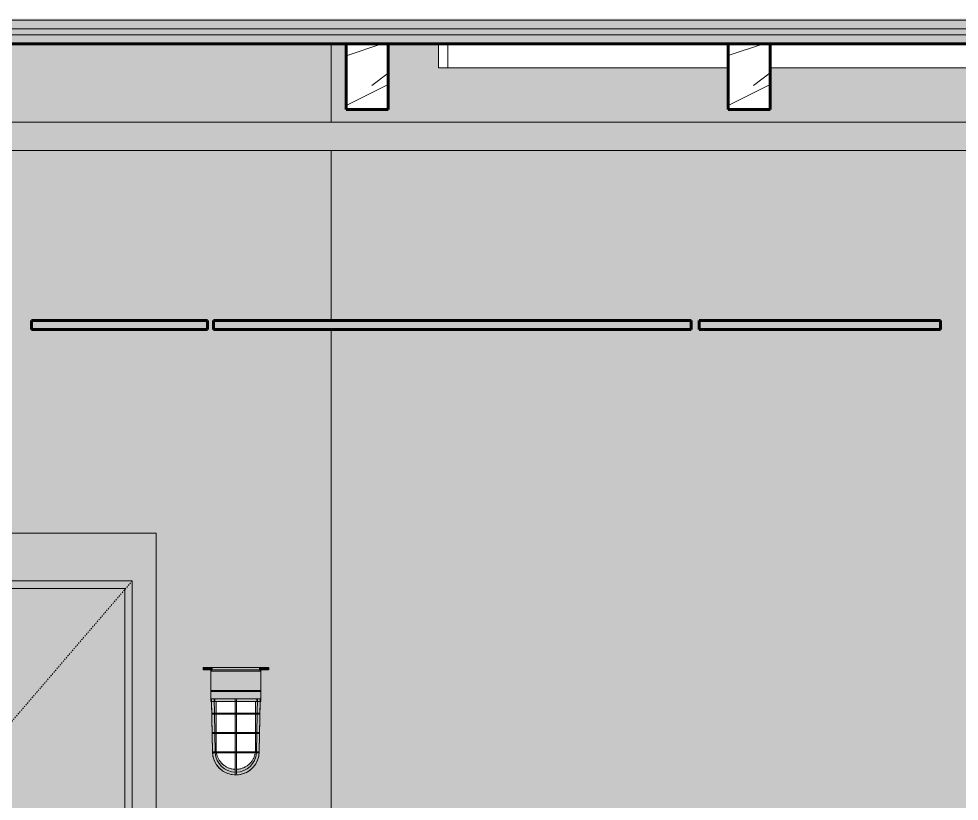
# Model space of a CAD drawing. Header units: inches. Extents: x 2872 to 9394, y -6 to 375.
# Drawn here: x 5597.9 to 5676.7, y 201.6 to 267.1 of the extents above; entities that cross this region are included whole.
import ezdxf

# ---------------------------------------------------------------- set-up
doc = ezdxf.new("R2010")
doc.units = ezdxf.units.IN
doc.header["$MEASUREMENT"] = 0
doc.linetypes.add('Dash 1_16_', pattern=[0.125, 0.0625, -0.0625])
for name, color, linetype, lineweight in [('0-3', 10, 'Continuous', 9), ('0-4', 90, 'Continuous', 5), ('A-CLNG', 13, 'Continuous', 18), ('A-CLNG-4', 13, 'Continuous', 60), ('A-DOOR', 31, 'Continuous', 18), ('A-DOOR-10', 31, 'Dash 1_16_', 9), ('A-DOOR-FRAM', 31, 'Continuous', 9), ('A-DOOR-FRAM-3', 31, 'Continuous', 18), ('A-FLOR-1', 8, 'Continuous', 5), ('A-FLOR-2', 7, 'Continuous', 60), ('A-FLOR-4', 250, 'Continuous', 18), ('A-FLOR-MCUT-1', 250, 'Continuous', 18), ('A-FLOR-PATT-2', 253, 'Continuous', 9), ('A-FLOR-PATT-3', 10, 'Continuous', 9), ('E-LITE-EQPM', 33, 'Continuous', 9), ('I-WALL', 2, 'Continuous', 18), ('I-WALL-1', 2, 'Continuous', 5), ('P-PIPE', 3, 'Continuous', 9), ('P-PIPE-1', 3, 'Continuous', 5), ('S-BEAM', 12, 'Continuous', 9), ('S-BEAM-3', 7, 'Continuous', 60)]:
    doc.layers.add(name, color=color, linetype=linetype, lineweight=lineweight)
pattern_1 = [(0, (-2727.378, 0), (0, 2.399), []), (315, (-2727.378, 0), (2.3985062, 0), [3.393, -3.393]), (45, (-2727.378, 0), (2.3985062, 0), [3.393, -3.393])]
pattern_2 = [(216.87, (-2724.18, 7.997), (23.9897714, 15.993643), [3.998, -35.986]), (206.565, (-2719.382, 5.598), (-7.99708, -7.99662), [8.941, -8.941]), (198.435, (-2719.382, 1.599), (-15.993845, -7.997098), [5.058, -20.23])]

# ---------------------------------------------------------------- blocks, each defined once
blk = doc.blocks.new('CTR - 1st Phase - Shell_rvt-5-INTERIOR ELEVATION - CORRIDOR EAST _202_E_ - 2ND FLOOR - EAST WALL')
at = {"layer": 'A-FLOR-1'}
blk.add_hatch(color=256, dxfattribs=at).paths.add_polyline_path([(-2454.539, 265.75), (-2447.196, 265.75), (-2447.196, 266.25), (-3481.174, 266.25), (-3481.174, 266), (-3479.224, 266), (-3479.224, 265.75), (-2462.762, 265.75)], flags=0)
at = {"layer": 'A-FLOR-PATT-2'}
h = blk.add_hatch(dxfattribs=at)
h.set_pattern_fill('FP_30', color=256, style=0, pattern_type=2)
h.set_pattern_definition([(0, (-2727.378, 0), (7.68, 1.92), [0.634, -5.126, 0.634, -5.126, -30.72]), (0, (-2727.378, 0), (7.68, 1.92), [-11.52, 0.634, -10.886, 0.634, -5.126, -13.44]), (0, (-2727.378, 0), (7.68, 1.92), [-28.8, 0.634, -3.206, 0.634, -8.966]), (120, (-2724.498, 0.96), (-5.502769, 5.691075), [0.634, -5.126, 0.634, -5.126, -30.72]), (120, (-2724.498, 0.96), (-5.502769, 5.691075), [-11.52, 0.634, -10.886, 0.634, -5.126, -13.44]), (120, (-2724.498, 0.96), (-5.502769, 5.691075), [-28.8, 0.634, -3.206, 0.634, -8.966]), (240, (-2723.538, 4.8), (-2.177231, -7.611075), [0.634, -5.126, 0.634, -5.126, -30.72]), (240, (-2723.538, 4.8), (-2.177231, -7.611075), [-11.52, 0.634, -10.886, 0.634, -5.126, -13.44]), (240, (-2723.538, 4.8), (-2.177231, -7.611075), [-28.8, 0.634, -3.206, 0.634, -8.966])])
h.paths.add_polyline_path([(-2906.833, 266.25), (-2447.196, 266.25), (-2447.196, 267), (-3481.174, 267), (-3481.174, 266.25), (-2915.057, 266.25)], flags=0)
at = {"layer": 'A-FLOR-PATT-3'}
h = blk.add_hatch(dxfattribs=at)
h.set_pattern_fill('FP_31', color=256, style=0, pattern_type=2)
h.set_pattern_definition(pattern_1)
h.paths.add_polyline_path([(-2454.539, 267), (-2447.196, 267), (-2447.196, 267.102), (-3481.174, 267.102), (-3481.174, 267), (-2462.762, 267)], flags=0)
h = blk.add_hatch(dxfattribs=at)
h.set_pattern_fill('FP_31', color=256, style=0, pattern_type=2)
h.set_pattern_definition(pattern_1)
h.paths.add_polyline_path([(-2906.833, 265), (-2447.196, 265), (-2447.196, 265.75), (-3479.224, 265.75), (-3479.224, 265), (-2915.057, 265)], flags=0)
at = {"layer": 'A-FLOR-2'}
blk.add_line((-3481.174, 265), (-2447.196, 265), dxfattribs=at)
at = {"layer": 'A-FLOR-4'}
blk.add_line((-3066.374, 265), (-3066.374, 263), dxfattribs=at)
at = {"layer": 'A-FLOR-MCUT-1'}
for p, q in [((-2447.196, 267), (-3481.174, 267)), ((-2447.196, 266.25), (-3481.174, 266.25)), ((-2447.196, 265.75), (-3481.174, 265.75))]:
    blk.add_line(p, q, dxfattribs=at)
blk = doc.blocks.new('LVL-Laminated Veneer Lumber - 4X6 S_ PINE - NO_ 1-1619295-INTERIOR ELEVATION - CORRIDOR EAST _202_E_ - 2ND FLOOR - EAST WALL')
at = {"layer": 'S-BEAM'}
h = blk.add_hatch(dxfattribs=at)
h.set_pattern_fill('FP_34', color=256, style=0, pattern_type=2)
h.set_pattern_definition(pattern_2)
h.paths.add_polyline_path([(-3074.874, 259.5), (-3071.374, 259.5), (-3071.374, 265), (-3074.874, 265), (-3074.874, 264.717)], flags=0)
at = {"layer": 'S-BEAM-3'}
for p, q in [((-3071.374, 265), (-3074.874, 265)), ((-3074.874, 265), (-3074.874, 259.5)), ((-3071.374, 259.5), (-3071.374, 265)), ((-3074.874, 259.5), (-3071.374, 259.5))]:
    blk.add_line(p, q, dxfattribs=at)
blk = doc.blocks.new('LVL-Laminated Veneer Lumber - 4X6 S_ PINE - NO_ 1-V20-INTERIOR ELEVATION - CORRIDOR EAST _202_E_ - 2ND FLOOR - EAST WALL')
at = {"layer": 'S-BEAM'}
h = blk.add_hatch(dxfattribs=at)
h.set_pattern_fill('FP_34', color=256, style=0, pattern_type=2)
h.set_pattern_definition(pattern_2)
h.paths.add_polyline_path([(-3039.374, 259.5), (-3039.374, 265), (-3042.874, 265), (-3042.874, 259.5)], flags=0)
at = {"layer": 'S-BEAM-3'}
for p, q in [((-3039.374, 265), (-3042.874, 265)), ((-3042.874, 265), (-3042.874, 259.5)), ((-3039.374, 259.5), (-3039.374, 265)), ((-3042.874, 259.5), (-3039.374, 259.5))]:
    blk.add_line(p, q, dxfattribs=at)
blk = doc.blocks.new('CTR - 1st Phase - Structure_rvt-5-INTERIOR ELEVATION - CORRIDOR EAST _202_E_ - 2ND FLOOR - EAST WALL')
at = {"layer": '0-3'}
for name in ['LVL-Laminated Veneer Lumber - 4X6 S_ PINE - NO_ 1-1619295-INTERIOR ELEVATION - CORRIDOR EAST _202_E_ - 2ND FLOOR - EAST WALL', 'LVL-Laminated Veneer Lumber - 4X6 S_ PINE - NO_ 1-V20-INTERIOR ELEVATION - CORRIDOR EAST _202_E_ - 2ND FLOOR - EAST WALL']:
    blk.add_blockref(name, (0, 0), dxfattribs=at)
blk = doc.blocks.new('Lighting-Flood-Cooper-All-Pro-VT1730-LED - Lighting-Flood-Cooper-All-Pro-VT1730-LED-2281438-INTERIOR ELEVATION - CORRIDOR EAST _202_E_ - 2ND FLOOR - EAST WALL')
at = {"layer": 'E-LITE-EQPM'}
for points in [[(-3192.829, 212.562), (-3192.681, 212.562), (-3192.681, 212.75), (-3192.872, 212.75), (-3192.857, 212.562)], [(-3192.574, 212.562), (-3192.472, 212.562), (-3192.472, 212.75), (-3192.681, 212.75), (-3192.681, 212.562), (-3192.601, 212.562)], [(-3192.224, 212.562), (-3192.109, 212.562), (-3192.124, 212.75), (-3192.472, 212.75), (-3192.472, 212.562), (-3192.327, 212.562)], [(-3188.367, 212.562), (-3188.138, 212.562), (-3188.149, 212.75), (-3192.109, 212.75), (-3192.099, 212.562), (-3188.489, 212.562)], [(-3188.138, 212.562), (-3187.775, 212.562), (-3187.775, 212.75), (-3188.138, 212.75)], [(-3187.775, 212.562), (-3187.567, 212.562), (-3187.567, 212.75), (-3187.775, 212.75)], [(-3187.461, 212.562), (-3187.376, 212.562), (-3187.39, 212.75), (-3187.567, 212.75), (-3187.567, 212.562), (-3187.51, 212.562)], [(-3192.224, 210.812), (-3188.024, 210.812), (-3188.024, 212.437), (-3192.224, 212.437), (-3192.224, 211.786)], [(-3188.489, 212.437), (-3188.086, 212.437), (-3188.086, 212.562), (-3192.161, 212.562), (-3192.161, 212.437), (-3188.523, 212.437)], [(-3188.312, 210.125), (-3188.024, 210.125), (-3188.024, 210.75), (-3192.224, 210.75), (-3192.224, 210.125), (-3188.313, 210.125)], [(-3188.26, 210.75), (-3188.055, 210.75), (-3188.055, 210.812), (-3192.192, 210.812), (-3192.192, 210.75), (-3188.312, 210.75)], [(-3192.083, 205.678), (-3192.039, 205.69), (-3192.138, 210.125), (-3192.16, 210.125), (-3192.107, 207.069), (-3192.1, 206.627), (-3192.083, 205.679)], [(-3188.165, 205.678), (-3188.117, 208.652), (-3188.103, 209.176), (-3188.1, 210.125), (-3188.131, 210.125), (-3188.187, 205.679), (-3188.17, 205.679)], [(-3188.621, 207.221), (-3188.163, 207.24), (-3188.19, 207.315), (-3190.077, 207.294), (-3190.124, 207.27), (-3190.164, 207.289), (-3190.171, 207.315), (-3192.07, 207.311), (-3192.084, 207.24), (-3191.849, 207.221), (-3190.171, 207.242), (-3190.156, 207.257), (-3190.124, 207.265), (-3190.077, 207.245), (-3190.077, 207.221), (-3188.642, 207.221)], [(-3188.363, 207.221), (-3188.372, 207.232), (-3188.372, 207.221)], [(-3190.068, 203.752), (-3190.013, 203.765), (-3189.808, 203.776), (-3189.266, 203.952), (-3188.941, 204.158), (-3188.775, 204.289), (-3188.466, 204.662), (-3188.297, 205.022), (-3188.242, 205.157), (-3188.19, 205.401), (-3188.19, 205.679), (-3188.198, 205.664), (-3188.216, 205.613), (-3188.227, 205.606), (-3188.434, 204.828), (-3188.941, 204.206), (-3189.702, 203.844), (-3190.106, 203.826), (-3190.106, 203.77), (-3190.133, 203.776), (-3190.171, 203.844), (-3190.545, 203.844), (-3191.307, 204.206), (-3191.839, 204.86), (-3192.041, 205.613), (-3192.052, 205.626), (-3192.07, 205.679), (-3192.077, 205.679), (-3192.039, 205.314), (-3192.006, 205.157), (-3191.781, 204.662), (-3191.573, 204.402), (-3191.377, 204.206), (-3190.926, 203.925), (-3190.545, 203.805), (-3190.325, 203.762), (-3190.089, 203.753)], [(-3191.735, 205.596), (-3190.17, 205.6), (-3190.147, 205.639), (-3190.081, 205.624), (-3190.077, 205.596), (-3188.194, 205.615), (-3188.221, 205.69), (-3190.082, 205.67), (-3190.131, 205.645), (-3190.158, 205.673), (-3190.171, 205.69), (-3192.047, 205.669), (-3192.05, 205.615), (-3191.82, 205.596), (-3191.742, 205.596)]]:
    blk.add_hatch(color=256, dxfattribs=at).paths.add_polyline_path(points, flags=0)
h = blk.add_hatch(color=256, dxfattribs=at)
h.paths.add_polyline_path([(-3190.545, 203.844), (-3190.171, 203.844), (-3190.181, 203.994), (-3190.993, 204.217), (-3191.626, 204.866), (-3191.855, 205.596), (-3192.019, 205.596), (-3191.839, 204.86), (-3191.306, 204.206), (-3190.982, 204.052)], flags=0)
h.paths.add_polyline_path([(-3189.702, 203.844), (-3188.941, 204.206), (-3188.4, 204.896), (-3188.225, 205.612), (-3188.415, 205.594), (-3188.632, 204.828), (-3189.266, 204.206), (-3190.077, 203.991), (-3190.077, 203.844)], flags=0)
h.paths.add_polyline_path([(-3188.209, 205.686), (-3188.181, 207.237), (-3188.324, 207.221), (-3188.363, 207.221), (-3188.372, 205.69), (-3188.209, 205.686)], flags=0)
h.paths.add_polyline_path([(-3192.039, 205.686), (-3191.955, 205.69), (-3191.858, 205.69), (-3191.884, 207.221), (-3192.066, 207.221), (-3192.039, 205.69)], flags=0)
h.paths.add_polyline_path([(-3188.18, 207.312), (-3188.153, 208.861), (-3188.298, 208.846), (-3188.335, 208.846), (-3188.362, 207.315), (-3188.19, 207.315)], flags=0)
h.paths.add_polyline_path([(-3192.067, 207.312), (-3191.985, 207.315), (-3191.886, 207.315), (-3191.913, 208.846), (-3192.094, 208.846), (-3192.067, 207.315)], flags=0)
h.paths.add_polyline_path([(-3188.152, 208.937), (-3188.131, 210.125), (-3188.313, 210.125), (-3188.333, 208.94), (-3188.162, 208.94)], flags=0)
h.paths.add_polyline_path([(-3192.096, 208.937), (-3192.013, 208.94), (-3191.914, 208.94), (-3191.935, 210.125), (-3192.116, 210.125), (-3192.096, 208.94)], flags=0)
h = blk.add_hatch(color=256, dxfattribs=at)
h.paths.add_polyline_path([(-3191.774, 209.899), (-3190.168, 209.899), (-3190.171, 210.125), (-3191.892, 210.125), (-3191.892, 209.899), (-3191.857, 209.899)], flags=0)
h.paths.add_polyline_path([(-3188.39, 209.899), (-3188.356, 209.899), (-3188.356, 210.125), (-3190.088, 210.107), (-3190.077, 209.899), (-3188.474, 209.899)], flags=0)
h = blk.add_hatch(color=256, dxfattribs=at)
h.paths.add_polyline_path([(-3190.124, 205.678), (-3190.088, 205.69), (-3190.077, 206.235), (-3190.096, 207.261), (-3190.14, 207.265), (-3190.171, 207.242), (-3190.15, 205.679), (-3190.129, 205.678)], flags=0)
h.paths.add_polyline_path([(-3190.133, 207.27), (-3190.084, 207.286), (-3190.077, 207.315), (-3190.099, 208.89), (-3190.091, 208.906), (-3190.077, 208.94), (-3190.097, 210.125), (-3190.159, 210.125), (-3190.171, 209.511), (-3190.151, 208.905), (-3190.154, 208.881), (-3190.171, 208.846), (-3190.149, 207.274), (-3190.14, 207.272)], flags=0)
h = blk.add_hatch(color=256, dxfattribs=at)
h.paths.add_polyline_path([(-3188.831, 208.846), (-3188.135, 208.864), (-3188.162, 208.94), (-3190.077, 208.919), (-3190.09, 208.882), (-3190.016, 208.846), (-3188.877, 208.846)], flags=0)
h.paths.add_polyline_path([(-3190.712, 208.846), (-3190.171, 208.85), (-3190.152, 208.882), (-3190.151, 208.905), (-3190.171, 208.94), (-3192.103, 208.925), (-3192.112, 208.864), (-3191.862, 208.846), (-3190.841, 208.846)], flags=0)
h = blk.add_hatch(color=256, dxfattribs=at)
h.paths.add_polyline_path([(-3190.129, 203.762), (-3190.089, 203.776), (-3190.091, 203.835), (-3190.077, 203.844), (-3190.097, 205.636), (-3190.149, 205.639), (-3190.156, 205.631), (-3190.17, 205.596), (-3190.171, 203.844), (-3190.148, 203.826), (-3190.129, 203.764)], flags=0)
h.paths.add_polyline_path([(-3190.124, 205.644), (-3190.082, 205.673), (-3190.097, 205.679), (-3190.158, 205.659), (-3190.124, 205.645)], flags=0)
for p, q in [((-3192.874, 212.75), (-3192.874, 212.562)), ((-3192.872, 212.75), (-3192.681, 212.75)), ((-3192.681, 212.75), (-3192.472, 212.75)), ((-3192.681, 212.562), (-3192.681, 212.75)), ((-3192.472, 212.75), (-3192.109, 212.75)), ((-3188.024, 212.75), (-3192.224, 212.75)), ((-3192.224, 212.75), (-3192.224, 209.899)), ((-3192.109, 212.75), (-3188.138, 212.75)), ((-3192.109, 212.562), (-3192.109, 212.75)), ((-3188.138, 212.75), (-3187.775, 212.75)), ((-3188.138, 212.75), (-3188.138, 212.562)), ((-3188.024, 209.899), (-3188.024, 212.75)), ((-3187.775, 212.75), (-3187.567, 212.75)), ((-3187.567, 212.75), (-3187.376, 212.75)), ((-3187.567, 212.562), (-3187.567, 212.75)), ((-3187.374, 212.562), (-3187.374, 212.75)), ((-3192.681, 212.562), (-3192.872, 212.562)), ((-3192.472, 212.562), (-3192.681, 212.562)), ((-3192.109, 212.562), (-3192.472, 212.562)), ((-3192.224, 212.437), (-3192.224, 210.812)), ((-3192.224, 212.437), (-3188.024, 212.437)), ((-3192.161, 212.562), (-3192.161, 212.437)), ((-3188.138, 212.562), (-3192.109, 212.562)), ((-3187.775, 212.562), (-3188.138, 212.562)), ((-3188.086, 212.437), (-3188.086, 212.562)), ((-3188.024, 210.812), (-3188.024, 212.437)), ((-3187.567, 212.562), (-3187.775, 212.562)), ((-3187.376, 212.562), (-3187.567, 212.562)), ((-3192.224, 210.812), (-3188.024, 210.812)), ((-3192.224, 210.75), (-3192.224, 210.125)), ((-3192.224, 210.75), (-3188.024, 210.75)), ((-3192.192, 210.812), (-3192.192, 210.75)), ((-3188.055, 210.75), (-3188.055, 210.812)), ((-3188.024, 210.125), (-3188.024, 210.75)), ((-3192.224, 210.125), (-3188.024, 210.125)), ((-3192.224, 209.899), (-3188.024, 209.899)), ((-3192.163, 210.125), (-3192.086, 205.678)), ((-3192.159, 209.899), (-3192.086, 205.681)), ((-3191.914, 208.94), (-3191.935, 210.125)), ((-3191.892, 210.125), (-3191.892, 209.899)), ((-3191.892, 209.899), (-3190.169, 209.899)), ((-3191.774, 209.899), (-3191.774, 205.871)), ((-3190.171, 210.126), (-3190.171, 205.679)), ((-3190.079, 209.899), (-3188.356, 209.899)), ((-3190.077, 205.679), (-3190.077, 210.126)), ((-3188.474, 205.871), (-3188.474, 209.899)), ((-3188.356, 209.899), (-3188.356, 210.125)), ((-3188.333, 208.94), (-3188.313, 210.125)), ((-3188.162, 205.678), (-3188.084, 210.125)), ((-3188.088, 209.899), (-3188.162, 205.681)), ((-3191.886, 207.31), (-3191.913, 208.846)), ((-3188.362, 207.31), (-3188.335, 208.855)), ((-3188.303, 208.846), (-3188.276, 208.846)), ((-3191.857, 205.686), (-3191.884, 207.224)), ((-3188.39, 205.686), (-3188.363, 207.23)), ((-3188.322, 207.221), (-3188.303, 207.221)), ((-3190.077, 205.303), (-3190.077, 205.596)), ((-3188.351, 205.596), (-3188.331, 205.596)), ((-3190.171, 203.991), (-3190.171, 204.206)), ((-3190.077, 204.206), (-3190.077, 203.991)), ((-3190.171, 203.844), (-3190.171, 203.978)), ((-3190.077, 203.978), (-3190.077, 203.844))]:
    blk.add_line(p, q, dxfattribs=at)
at = {"layer": 'E-LITE-EQPM', "flags": 128}
for points in [[(-3192.096, 208.846), (-3192.098, 208.846), (-3192.099, 208.846), (-3192.101, 208.846), (-3192.103, 208.846), (-3192.105, 208.847), (-3192.107, 208.847), (-3192.109, 208.848), (-3192.11, 208.848), (-3192.112, 208.849), (-3192.114, 208.85), (-3192.116, 208.85), (-3192.117, 208.851), (-3192.119, 208.852), (-3192.121, 208.853), (-3192.122, 208.854), (-3192.124, 208.855), (-3192.125, 208.856), (-3192.127, 208.858), (-3192.128, 208.859), (-3192.129, 208.86), (-3192.131, 208.861), (-3192.132, 208.863), (-3192.133, 208.864), (-3192.134, 208.866), (-3192.135, 208.867), (-3192.136, 208.869), (-3192.137, 208.871), (-3192.138, 208.872), (-3192.139, 208.874), (-3192.139, 208.876), (-3192.14, 208.878), (-3192.141, 208.879), (-3192.141, 208.881), (-3192.142, 208.883), (-3192.142, 208.885), (-3192.142, 208.887), (-3192.142, 208.889), (-3192.143, 208.89), (-3192.143, 208.892), (-3192.143, 208.894), (-3192.142, 208.896), (-3192.142, 208.898), (-3192.142, 208.9), (-3192.142, 208.902), (-3192.141, 208.903), (-3192.141, 208.905), (-3192.14, 208.907), (-3192.14, 208.909), (-3192.139, 208.911), (-3192.138, 208.912), (-3192.138, 208.914), (-3192.137, 208.916), (-3192.136, 208.917), (-3192.135, 208.919), (-3192.134, 208.92), (-3192.132, 208.922), (-3192.131, 208.923), (-3192.13, 208.925), (-3192.129, 208.926), (-3192.127, 208.927), (-3192.126, 208.929), (-3192.124, 208.93), (-3192.123, 208.931), (-3192.121, 208.932), (-3192.12, 208.933), (-3192.118, 208.934), (-3192.117, 208.935), (-3192.115, 208.936), (-3192.113, 208.936), (-3192.111, 208.937), (-3192.11, 208.938), (-3192.108, 208.938), (-3192.106, 208.938), (-3192.104, 208.939), (-3192.102, 208.939), (-3192.1, 208.939), (-3192.099, 208.94), (-3192.097, 208.94), (-3192.096, 208.94)], [(-3192.096, 208.94), (-3192.094, 208.94), (-3192.089, 208.94), (-3192.082, 208.94), (-3192.071, 208.94), (-3192.056, 208.94), (-3192.039, 208.94)], [(-3188.152, 208.94), (-3188.153, 208.94), (-3188.158, 208.94), (-3188.166, 208.94), (-3188.177, 208.94), (-3188.191, 208.94), (-3188.208, 208.94), (-3188.229, 208.94), (-3188.252, 208.94), (-3188.278, 208.94), (-3188.307, 208.94), (-3188.34, 208.94), (-3188.375, 208.94), (-3188.412, 208.94), (-3188.453, 208.94), (-3188.496, 208.94), (-3188.542, 208.94), (-3188.59, 208.94), (-3188.641, 208.94), (-3188.694, 208.94), (-3188.75, 208.94), (-3188.808, 208.94), (-3188.867, 208.94), (-3188.929, 208.94), (-3188.993, 208.94), (-3189.058, 208.94), (-3189.125, 208.94), (-3189.194, 208.94), (-3189.265, 208.94), (-3189.336, 208.94), (-3189.409, 208.94), (-3189.483, 208.94), (-3189.558, 208.94), (-3189.634, 208.94), (-3189.711, 208.94), (-3189.789, 208.94), (-3189.867, 208.94), (-3189.945, 208.94), (-3190.024, 208.94), (-3190.102, 208.94), (-3190.181, 208.94), (-3190.26, 208.94), (-3190.339, 208.94), (-3190.417, 208.94), (-3190.495, 208.94), (-3190.572, 208.94), (-3190.648, 208.94), (-3190.724, 208.94), (-3190.798, 208.94), (-3190.872, 208.94), (-3190.944, 208.94), (-3191.015, 208.94), (-3191.085, 208.94), (-3191.153, 208.94), (-3191.22, 208.94), (-3191.284, 208.94), (-3191.347, 208.94), (-3191.408, 208.94), (-3191.467, 208.94), (-3191.523, 208.94), (-3191.578, 208.94), (-3191.63, 208.94), (-3191.68, 208.94), (-3191.727, 208.94), (-3191.771, 208.94), (-3191.813, 208.94), (-3191.853, 208.94), (-3191.889, 208.94), (-3191.923, 208.94), (-3191.954, 208.94), (-3191.982, 208.94), (-3192.007, 208.94), (-3192.029, 208.94), (-3192.047, 208.94), (-3192.063, 208.94), (-3192.076, 208.94), (-3192.086, 208.94), (-3192.092, 208.94), (-3192.095, 208.94), (-3192.096, 208.94)], [(-3192.029, 208.846), (-3192.047, 208.846), (-3192.063, 208.846), (-3192.076, 208.846), (-3192.086, 208.846), (-3192.092, 208.846), (-3192.095, 208.846), (-3192.096, 208.846)], [(-3192.096, 208.846), (-3192.094, 208.846), (-3192.089, 208.846), (-3192.082, 208.846), (-3192.071, 208.846), (-3192.056, 208.846), (-3192.039, 208.846), (-3192.019, 208.846), (-3191.996, 208.846), (-3191.969, 208.846), (-3191.94, 208.846), (-3191.908, 208.846), (-3191.873, 208.846), (-3191.835, 208.846), (-3191.794, 208.846), (-3191.751, 208.846), (-3191.705, 208.846), (-3191.657, 208.846), (-3191.606, 208.846), (-3191.553, 208.846), (-3191.498, 208.846), (-3191.44, 208.846), (-3191.38, 208.846), (-3191.318, 208.846), (-3191.255, 208.846), (-3191.189, 208.846), (-3191.122, 208.846), (-3191.053, 208.846), (-3190.983, 208.846), (-3190.911, 208.846), (-3190.838, 208.846), (-3190.764, 208.846), (-3190.689, 208.846), (-3190.613, 208.846), (-3190.536, 208.846), (-3190.459, 208.846), (-3190.381, 208.846), (-3190.303, 208.846), (-3190.224, 208.846), (-3190.145, 208.846), (-3190.066, 208.846), (-3189.987, 208.846), (-3189.909, 208.846), (-3189.831, 208.846), (-3189.753, 208.846), (-3189.676, 208.846), (-3189.599, 208.846), (-3189.524, 208.846), (-3189.449, 208.846), (-3189.375, 208.846), (-3189.303, 208.846), (-3189.232, 208.846), (-3189.162, 208.846), (-3189.094, 208.846), (-3189.028, 208.846), (-3188.963, 208.846), (-3188.9, 208.846), (-3188.84, 208.846), (-3188.781, 208.846), (-3188.724, 208.846), (-3188.67, 208.846), (-3188.618, 208.846), (-3188.568, 208.846), (-3188.521, 208.846), (-3188.476, 208.846), (-3188.434, 208.846), (-3188.395, 208.846), (-3188.358, 208.846), (-3188.324, 208.846), (-3188.294, 208.846), (-3188.266, 208.846), (-3188.241, 208.846), (-3188.219, 208.846), (-3188.2, 208.846), (-3188.184, 208.846), (-3188.172, 208.846), (-3188.162, 208.846), (-3188.156, 208.846), (-3188.152, 208.846), (-3188.152, 208.846)], [(-3188.152, 208.846), (-3188.153, 208.846), (-3188.158, 208.846), (-3188.166, 208.846), (-3188.177, 208.846), (-3188.191, 208.846), (-3188.208, 208.846), (-3188.229, 208.846)], [(-3188.219, 208.94), (-3188.2, 208.94), (-3188.184, 208.94), (-3188.172, 208.94), (-3188.162, 208.94), (-3188.156, 208.94), (-3188.152, 208.94), (-3188.152, 208.94)], [(-3188.152, 208.94), (-3188.15, 208.94), (-3188.148, 208.939), (-3188.146, 208.939), (-3188.144, 208.939), (-3188.142, 208.939), (-3188.141, 208.938), (-3188.139, 208.938), (-3188.137, 208.937), (-3188.135, 208.937), (-3188.134, 208.936), (-3188.132, 208.935), (-3188.13, 208.934), (-3188.128, 208.933), (-3188.127, 208.932), (-3188.125, 208.931), (-3188.124, 208.93), (-3188.122, 208.929), (-3188.121, 208.928), (-3188.119, 208.927), (-3188.118, 208.925), (-3188.117, 208.924), (-3188.116, 208.923), (-3188.114, 208.921), (-3188.113, 208.92), (-3188.112, 208.918), (-3188.111, 208.916), (-3188.11, 208.915), (-3188.11, 208.913), (-3188.109, 208.911), (-3188.108, 208.91), (-3188.107, 208.908), (-3188.107, 208.906), (-3188.106, 208.904), (-3188.106, 208.903), (-3188.106, 208.901), (-3188.105, 208.899), (-3188.105, 208.897), (-3188.105, 208.895), (-3188.105, 208.893), (-3188.105, 208.891), (-3188.105, 208.89), (-3188.105, 208.888), (-3188.105, 208.886), (-3188.106, 208.884), (-3188.106, 208.882), (-3188.107, 208.88), (-3188.107, 208.878), (-3188.108, 208.877), (-3188.108, 208.875), (-3188.109, 208.873), (-3188.11, 208.872), (-3188.111, 208.87), (-3188.112, 208.868), (-3188.113, 208.867), (-3188.114, 208.865), (-3188.115, 208.864), (-3188.116, 208.862), (-3188.117, 208.861), (-3188.119, 208.859), (-3188.12, 208.858), (-3188.122, 208.857), (-3188.123, 208.856), (-3188.124, 208.855), (-3188.126, 208.854), (-3188.128, 208.853), (-3188.129, 208.852), (-3188.131, 208.851), (-3188.133, 208.85), (-3188.134, 208.849), (-3188.136, 208.849), (-3188.138, 208.848), (-3188.14, 208.847), (-3188.141, 208.847), (-3188.143, 208.847), (-3188.145, 208.846), (-3188.147, 208.846), (-3188.149, 208.846), (-3188.151, 208.846), (-3188.152, 208.846)], [(-3192.068, 207.221), (-3192.07, 207.221), (-3192.072, 207.221), (-3192.073, 207.221), (-3192.075, 207.221), (-3192.077, 207.222), (-3192.079, 207.222), (-3192.081, 207.223), (-3192.083, 207.223), (-3192.084, 207.224), (-3192.086, 207.225), (-3192.088, 207.225), (-3192.09, 207.226), (-3192.091, 207.227), (-3192.093, 207.228), (-3192.094, 207.229), (-3192.096, 207.23), (-3192.097, 207.231), (-3192.099, 207.233), (-3192.1, 207.234), (-3192.102, 207.235), (-3192.103, 207.236), (-3192.104, 207.238), (-3192.105, 207.239), (-3192.106, 207.241), (-3192.107, 207.242), (-3192.108, 207.244), (-3192.109, 207.246), (-3192.11, 207.247), (-3192.111, 207.249), (-3192.112, 207.251), (-3192.112, 207.253), (-3192.113, 207.254), (-3192.113, 207.256), (-3192.114, 207.258), (-3192.114, 207.26), (-3192.114, 207.262), (-3192.115, 207.264), (-3192.115, 207.265), (-3192.115, 207.267), (-3192.115, 207.269), (-3192.115, 207.271), (-3192.114, 207.273), (-3192.114, 207.275), (-3192.114, 207.277), (-3192.114, 207.278), (-3192.113, 207.28), (-3192.113, 207.282), (-3192.112, 207.284), (-3192.111, 207.286), (-3192.111, 207.287), (-3192.11, 207.289), (-3192.109, 207.291), (-3192.108, 207.292), (-3192.107, 207.294), (-3192.106, 207.295), (-3192.105, 207.297), (-3192.103, 207.298), (-3192.102, 207.3), (-3192.101, 207.301), (-3192.1, 207.302), (-3192.098, 207.304), (-3192.097, 207.305), (-3192.095, 207.306), (-3192.094, 207.307), (-3192.092, 207.308), (-3192.09, 207.309), (-3192.089, 207.31), (-3192.087, 207.311), (-3192.085, 207.311), (-3192.084, 207.312), (-3192.082, 207.313), (-3192.08, 207.313), (-3192.078, 207.313), (-3192.076, 207.314), (-3192.075, 207.314), (-3192.073, 207.314), (-3192.071, 207.315), (-3192.069, 207.315), (-3192.068, 207.315)], [(-3192.068, 207.315), (-3192.066, 207.315), (-3192.062, 207.315), (-3192.054, 207.315), (-3192.043, 207.315), (-3192.029, 207.315), (-3192.012, 207.315), (-3191.992, 207.315)], [(-3188.18, 207.315), (-3188.181, 207.315), (-3188.186, 207.315), (-3188.194, 207.315), (-3188.204, 207.315), (-3188.218, 207.315), (-3188.235, 207.315), (-3188.255, 207.315), (-3188.278, 207.315), (-3188.304, 207.315), (-3188.333, 207.315), (-3188.365, 207.315), (-3188.399, 207.315), (-3188.437, 207.315), (-3188.477, 207.315), (-3188.519, 207.315), (-3188.564, 207.315), (-3188.612, 207.315), (-3188.662, 207.315), (-3188.715, 207.315), (-3188.769, 207.315), (-3188.826, 207.315), (-3188.885, 207.315), (-3188.946, 207.315), (-3189.009, 207.315), (-3189.073, 207.315), (-3189.14, 207.315), (-3189.207, 207.315), (-3189.277, 207.315), (-3189.347, 207.315), (-3189.419, 207.315), (-3189.492, 207.315), (-3189.566, 207.315), (-3189.641, 207.315), (-3189.717, 207.315), (-3189.793, 207.315), (-3189.87, 207.315), (-3189.947, 207.315), (-3190.025, 207.315), (-3190.103, 207.315), (-3190.181, 207.315), (-3190.258, 207.315), (-3190.336, 207.315), (-3190.413, 207.315), (-3190.489, 207.315), (-3190.565, 207.315), (-3190.641, 207.315), (-3190.715, 207.315), (-3190.789, 207.315), (-3190.861, 207.315), (-3190.933, 207.315), (-3191.003, 207.315), (-3191.071, 207.315), (-3191.139, 207.315), (-3191.204, 207.315), (-3191.268, 207.315), (-3191.33, 207.315), (-3191.39, 207.315), (-3191.448, 207.315), (-3191.504, 207.315), (-3191.557, 207.315), (-3191.609, 207.315), (-3191.658, 207.315), (-3191.704, 207.315), (-3191.748, 207.315), (-3191.79, 207.315), (-3191.828, 207.315), (-3191.864, 207.315), (-3191.898, 207.315), (-3191.928, 207.315), (-3191.956, 207.315), (-3191.98, 207.315), (-3192.002, 207.315), (-3192.02, 207.315), (-3192.036, 207.315), (-3192.048, 207.315), (-3192.058, 207.315), (-3192.064, 207.315), (-3192.067, 207.315), (-3192.068, 207.315)], [(-3192.002, 207.221), (-3192.02, 207.221), (-3192.036, 207.221), (-3192.048, 207.221), (-3192.058, 207.221), (-3192.064, 207.221), (-3192.067, 207.221), (-3192.068, 207.221)], [(-3192.068, 207.221), (-3192.066, 207.221), (-3192.062, 207.221), (-3192.054, 207.221), (-3192.043, 207.221), (-3192.029, 207.221), (-3192.012, 207.221), (-3191.992, 207.221), (-3191.969, 207.221), (-3191.943, 207.221), (-3191.914, 207.221), (-3191.883, 207.221), (-3191.848, 207.221), (-3191.811, 207.221), (-3191.771, 207.221), (-3191.728, 207.221), (-3191.683, 207.221), (-3191.635, 207.221), (-3191.585, 207.221), (-3191.533, 207.221), (-3191.478, 207.221), (-3191.421, 207.221), (-3191.362, 207.221), (-3191.302, 207.221), (-3191.239, 207.221), (-3191.174, 207.221), (-3191.108, 207.221), (-3191.04, 207.221), (-3190.971, 207.221), (-3190.9, 207.221), (-3190.828, 207.221), (-3190.755, 207.221), (-3190.681, 207.221), (-3190.606, 207.221), (-3190.531, 207.221), (-3190.454, 207.221), (-3190.377, 207.221), (-3190.3, 207.221), (-3190.222, 207.221), (-3190.145, 207.221), (-3190.067, 207.221), (-3189.989, 207.221), (-3189.912, 207.221), (-3189.835, 207.221), (-3189.758, 207.221), (-3189.682, 207.221), (-3189.607, 207.221), (-3189.532, 207.221), (-3189.459, 207.221), (-3189.386, 207.221), (-3189.315, 207.221), (-3189.245, 207.221), (-3189.176, 207.221), (-3189.109, 207.221), (-3189.043, 207.221), (-3188.98, 207.221), (-3188.918, 207.221), (-3188.858, 207.221), (-3188.8, 207.221), (-3188.744, 207.221), (-3188.69, 207.221), (-3188.639, 207.221), (-3188.59, 207.221), (-3188.543, 207.221), (-3188.499, 207.221), (-3188.458, 207.221), (-3188.419, 207.221), (-3188.383, 207.221), (-3188.35, 207.221), (-3188.319, 207.221), (-3188.292, 207.221), (-3188.267, 207.221), (-3188.246, 207.221), (-3188.227, 207.221), (-3188.212, 207.221), (-3188.199, 207.221), (-3188.19, 207.221), (-3188.183, 207.221), (-3188.18, 207.221), (-3188.18, 207.221)], [(-3188.18, 207.221), (-3188.181, 207.221), (-3188.186, 207.221), (-3188.194, 207.221), (-3188.204, 207.221), (-3188.218, 207.221), (-3188.235, 207.221), (-3188.255, 207.221)], [(-3188.246, 207.315), (-3188.227, 207.315), (-3188.212, 207.315), (-3188.199, 207.315), (-3188.19, 207.315), (-3188.183, 207.315), (-3188.18, 207.315), (-3188.18, 207.315)], [(-3188.18, 207.315), (-3188.178, 207.315), (-3188.176, 207.314), (-3188.174, 207.314), (-3188.172, 207.314), (-3188.17, 207.314), (-3188.168, 207.313), (-3188.167, 207.313), (-3188.165, 207.312), (-3188.163, 207.312), (-3188.161, 207.311), (-3188.16, 207.31), (-3188.158, 207.309), (-3188.156, 207.308), (-3188.155, 207.307), (-3188.153, 207.306), (-3188.152, 207.305), (-3188.15, 207.304), (-3188.149, 207.303), (-3188.147, 207.302), (-3188.146, 207.3), (-3188.145, 207.299), (-3188.143, 207.298), (-3188.142, 207.296), (-3188.141, 207.295), (-3188.14, 207.293), (-3188.139, 207.291), (-3188.138, 207.29), (-3188.137, 207.288), (-3188.137, 207.286), (-3188.136, 207.285), (-3188.135, 207.283), (-3188.135, 207.281), (-3188.134, 207.279), (-3188.134, 207.278), (-3188.133, 207.276), (-3188.133, 207.274), (-3188.133, 207.272), (-3188.133, 207.27), (-3188.133, 207.268), (-3188.133, 207.266), (-3188.133, 207.265), (-3188.133, 207.263), (-3188.133, 207.261), (-3188.134, 207.259), (-3188.134, 207.257), (-3188.134, 207.255), (-3188.135, 207.253), (-3188.136, 207.252), (-3188.136, 207.25), (-3188.137, 207.248), (-3188.138, 207.247), (-3188.139, 207.245), (-3188.14, 207.243), (-3188.141, 207.242), (-3188.142, 207.24), (-3188.143, 207.239), (-3188.144, 207.237), (-3188.145, 207.236), (-3188.147, 207.234), (-3188.148, 207.233), (-3188.149, 207.232), (-3188.151, 207.231), (-3188.152, 207.23), (-3188.154, 207.229), (-3188.155, 207.228), (-3188.157, 207.227), (-3188.159, 207.226), (-3188.16, 207.225), (-3188.162, 207.224), (-3188.164, 207.224), (-3188.166, 207.223), (-3188.167, 207.222), (-3188.169, 207.222), (-3188.171, 207.222), (-3188.173, 207.221), (-3188.175, 207.221), (-3188.177, 207.221), (-3188.179, 207.221), (-3188.18, 207.221)], [(-3188.162, 205.678), (-3188.2, 205.328), (-3188.299, 204.99), (-3188.458, 204.675), (-3188.671, 204.394), (-3188.93, 204.155), (-3189.228, 203.967), (-3189.555, 203.835), (-3189.9, 203.763), (-3190.252, 203.755), (-3190.6, 203.809), (-3190.933, 203.925), (-3191.24, 204.099), (-3191.511, 204.325), (-3191.737, 204.595), (-3191.911, 204.902), (-3192.027, 205.234), (-3192.086, 205.678)], [(-3192.037, 205.596), (-3192.039, 205.596), (-3192.041, 205.596), (-3192.043, 205.596), (-3192.045, 205.596), (-3192.047, 205.597), (-3192.048, 205.597), (-3192.05, 205.598), (-3192.052, 205.598), (-3192.054, 205.599), (-3192.056, 205.6), (-3192.057, 205.6), (-3192.059, 205.601), (-3192.061, 205.602), (-3192.062, 205.603), (-3192.064, 205.604), (-3192.065, 205.605), (-3192.067, 205.606), (-3192.068, 205.608), (-3192.07, 205.609), (-3192.071, 205.61), (-3192.072, 205.611), (-3192.073, 205.613), (-3192.075, 205.614), (-3192.076, 205.616), (-3192.077, 205.617), (-3192.078, 205.619), (-3192.079, 205.621), (-3192.079, 205.622), (-3192.08, 205.624), (-3192.081, 205.626), (-3192.082, 205.628), (-3192.082, 205.629), (-3192.083, 205.631), (-3192.083, 205.633), (-3192.083, 205.635), (-3192.084, 205.637), (-3192.084, 205.639), (-3192.084, 205.64), (-3192.084, 205.642), (-3192.084, 205.644), (-3192.084, 205.646), (-3192.084, 205.648), (-3192.084, 205.65), (-3192.083, 205.652), (-3192.083, 205.653), (-3192.082, 205.655), (-3192.082, 205.657), (-3192.081, 205.659), (-3192.081, 205.661), (-3192.08, 205.662), (-3192.079, 205.664), (-3192.078, 205.666), (-3192.077, 205.667), (-3192.076, 205.669), (-3192.075, 205.67), (-3192.074, 205.672), (-3192.073, 205.673), (-3192.072, 205.675), (-3192.07, 205.676), (-3192.069, 205.677), (-3192.068, 205.679), (-3192.066, 205.68), (-3192.065, 205.681), (-3192.063, 205.682), (-3192.061, 205.683), (-3192.06, 205.684), (-3192.058, 205.685), (-3192.056, 205.686), (-3192.055, 205.686), (-3192.053, 205.687), (-3192.051, 205.688), (-3192.049, 205.688), (-3192.048, 205.688), (-3192.046, 205.689), (-3192.044, 205.689), (-3192.042, 205.689), (-3192.04, 205.69), (-3192.038, 205.69), (-3192.037, 205.69)], [(-3192.037, 205.69), (-3192.036, 205.69), (-3192.031, 205.69), (-3192.023, 205.69), (-3192.013, 205.69), (-3191.999, 205.69), (-3191.982, 205.69), (-3191.963, 205.69)], [(-3188.21, 205.69), (-3188.212, 205.69), (-3188.216, 205.69), (-3188.224, 205.69), (-3188.235, 205.69), (-3188.248, 205.69), (-3188.265, 205.69), (-3188.285, 205.69), (-3188.307, 205.69), (-3188.333, 205.69), (-3188.361, 205.69), (-3188.392, 205.69), (-3188.426, 205.69), (-3188.463, 205.69), (-3188.503, 205.69), (-3188.544, 205.69), (-3188.589, 205.69), (-3188.636, 205.69), (-3188.685, 205.69), (-3188.737, 205.69), (-3188.791, 205.69), (-3188.847, 205.69), (-3188.905, 205.69), (-3188.964, 205.69), (-3189.026, 205.69), (-3189.09, 205.69), (-3189.155, 205.69), (-3189.222, 205.69), (-3189.29, 205.69), (-3189.36, 205.69), (-3189.43, 205.69), (-3189.502, 205.69), (-3189.575, 205.69), (-3189.649, 205.69), (-3189.723, 205.69), (-3189.799, 205.69), (-3189.874, 205.69), (-3189.95, 205.69), (-3190.027, 205.69), (-3190.103, 205.69), (-3190.18, 205.69), (-3190.256, 205.69), (-3190.332, 205.69), (-3190.408, 205.69), (-3190.484, 205.69), (-3190.558, 205.69), (-3190.633, 205.69), (-3190.706, 205.69), (-3190.778, 205.69), (-3190.85, 205.69), (-3190.92, 205.69), (-3190.989, 205.69), (-3191.057, 205.69), (-3191.123, 205.69), (-3191.187, 205.69), (-3191.25, 205.69), (-3191.311, 205.69), (-3191.37, 205.69), (-3191.427, 205.69), (-3191.482, 205.69), (-3191.535, 205.69), (-3191.585, 205.69), (-3191.634, 205.69), (-3191.679, 205.69), (-3191.723, 205.69), (-3191.763, 205.69), (-3191.802, 205.69), (-3191.837, 205.69), (-3191.87, 205.69), (-3191.9, 205.69), (-3191.927, 205.69), (-3191.951, 205.69), (-3191.972, 205.69), (-3191.99, 205.69), (-3192.006, 205.69), (-3192.018, 205.69), (-3192.027, 205.69), (-3192.034, 205.69), (-3192.037, 205.69), (-3192.037, 205.69)], [(-3191.972, 205.596), (-3191.99, 205.596), (-3192.006, 205.596), (-3192.018, 205.596), (-3192.027, 205.596), (-3192.034, 205.596), (-3192.037, 205.596), (-3192.037, 205.596)], [(-3192.037, 205.596), (-3192.036, 205.596), (-3192.031, 205.596), (-3192.023, 205.596), (-3192.013, 205.596), (-3191.999, 205.596), (-3191.982, 205.596), (-3191.963, 205.596), (-3191.94, 205.596), (-3191.915, 205.596), (-3191.886, 205.596), (-3191.855, 205.596), (-3191.821, 205.596), (-3191.784, 205.596), (-3191.745, 205.596), (-3191.703, 205.596), (-3191.659, 205.596), (-3191.612, 205.596), (-3191.562, 205.596), (-3191.511, 205.596), (-3191.457, 205.596), (-3191.401, 205.596), (-3191.343, 205.596), (-3191.283, 205.596), (-3191.221, 205.596), (-3191.158, 205.596), (-3191.092, 205.596), (-3191.026, 205.596), (-3190.957, 205.596), (-3190.888, 205.596), (-3190.817, 205.596), (-3190.745, 205.596), (-3190.672, 205.596), (-3190.599, 205.596), (-3190.524, 205.596), (-3190.449, 205.596), (-3190.373, 205.596), (-3190.297, 205.596), (-3190.221, 205.596), (-3190.144, 205.596), (-3190.068, 205.596), (-3189.991, 205.596), (-3189.915, 205.596), (-3189.839, 205.596), (-3189.764, 205.596), (-3189.689, 205.596), (-3189.615, 205.596), (-3189.541, 205.596), (-3189.469, 205.596), (-3189.398, 205.596), (-3189.327, 205.596), (-3189.258, 205.596), (-3189.191, 205.596), (-3189.125, 205.596), (-3189.06, 205.596), (-3188.998, 205.596), (-3188.937, 205.596), (-3188.878, 205.596), (-3188.821, 205.596), (-3188.766, 205.596), (-3188.713, 205.596), (-3188.662, 205.596), (-3188.614, 205.596), (-3188.568, 205.596), (-3188.525, 205.596), (-3188.484, 205.596), (-3188.446, 205.596), (-3188.41, 205.596), (-3188.378, 205.596), (-3188.348, 205.596), (-3188.321, 205.596), (-3188.297, 205.596), (-3188.275, 205.596), (-3188.257, 205.596), (-3188.242, 205.596), (-3188.229, 205.596), (-3188.22, 205.596), (-3188.214, 205.596), (-3188.211, 205.596), (-3188.21, 205.596)], [(-3190.19, 204.222), (-3190.256, 204.226), (-3190.321, 204.233), (-3190.387, 204.242), (-3190.452, 204.254), (-3190.516, 204.268), (-3190.58, 204.285), (-3190.643, 204.305), (-3190.705, 204.327), (-3190.766, 204.351), (-3190.827, 204.378), (-3190.886, 204.408), (-3190.944, 204.439), (-3191, 204.473), (-3191.055, 204.509), (-3191.109, 204.548), (-3191.161, 204.588), (-3191.212, 204.631), (-3191.26, 204.675), (-3191.307, 204.722), (-3191.352, 204.77), (-3191.395, 204.82), (-3191.436, 204.871), (-3191.475, 204.925), (-3191.512, 204.98), (-3191.547, 205.036), (-3191.579, 205.093), (-3191.609, 205.152), (-3191.636, 205.212), (-3191.662, 205.273), (-3191.684, 205.335), (-3191.704, 205.398), (-3191.722, 205.462), (-3191.737, 205.526), (-3191.75, 205.591), (-3191.76, 205.656), (-3191.767, 205.721), (-3191.772, 205.787), (-3191.774, 205.853), (-3191.774, 205.871)], [(-3190.171, 205.679), (-3190.171, 204.86), (-3190.171, 204.206), (-3190.171, 203.844)], [(-3188.474, 205.871), (-3188.475, 205.805), (-3188.479, 205.739), (-3188.486, 205.674), (-3188.495, 205.608), (-3188.507, 205.543), (-3188.521, 205.479), (-3188.538, 205.415), (-3188.557, 205.352), (-3188.579, 205.29), (-3188.604, 205.229), (-3188.631, 205.168), (-3188.66, 205.109), (-3188.692, 205.051), (-3188.726, 204.995), (-3188.762, 204.939), (-3188.8, 204.886), (-3188.841, 204.834), (-3188.883, 204.783), (-3188.928, 204.734), (-3188.974, 204.687), (-3189.022, 204.642), (-3189.072, 204.599), (-3189.124, 204.558), (-3189.177, 204.519), (-3189.232, 204.483), (-3189.288, 204.448), (-3189.346, 204.416), (-3189.405, 204.386), (-3189.465, 204.358), (-3189.526, 204.333), (-3189.588, 204.311), (-3189.651, 204.29), (-3189.714, 204.273), (-3189.778, 204.258), (-3189.843, 204.245), (-3189.909, 204.235), (-3189.974, 204.228), (-3190.04, 204.223), (-3190.106, 204.221)], [(-3190.077, 203.844), (-3190.077, 204.206), (-3190.077, 204.86), (-3190.077, 205.679)], [(-3188.21, 205.596), (-3188.212, 205.596), (-3188.216, 205.596), (-3188.224, 205.596), (-3188.235, 205.596), (-3188.248, 205.596), (-3188.265, 205.596), (-3188.285, 205.596), (-3188.307, 205.596), (-3188.333, 205.596)], [(-3188.275, 205.69), (-3188.257, 205.69), (-3188.242, 205.69), (-3188.229, 205.69), (-3188.22, 205.69), (-3188.214, 205.69), (-3188.211, 205.69), (-3188.21, 205.69)], [(-3188.21, 205.69), (-3188.208, 205.69), (-3188.206, 205.689), (-3188.205, 205.689), (-3188.203, 205.689), (-3188.201, 205.689), (-3188.199, 205.688), (-3188.197, 205.688), (-3188.195, 205.687), (-3188.194, 205.687), (-3188.192, 205.686), (-3188.19, 205.685), (-3188.189, 205.684), (-3188.187, 205.683), (-3188.185, 205.682), (-3188.184, 205.681), (-3188.182, 205.68), (-3188.181, 205.679), (-3188.179, 205.678), (-3188.178, 205.677), (-3188.177, 205.675), (-3188.175, 205.674), (-3188.174, 205.673), (-3188.173, 205.671), (-3188.172, 205.67), (-3188.171, 205.668), (-3188.17, 205.666), (-3188.169, 205.665), (-3188.168, 205.663), (-3188.167, 205.661), (-3188.167, 205.66), (-3188.166, 205.658), (-3188.165, 205.656), (-3188.165, 205.654), (-3188.164, 205.653), (-3188.164, 205.651), (-3188.164, 205.649), (-3188.164, 205.647), (-3188.163, 205.645), (-3188.163, 205.643), (-3188.163, 205.641), (-3188.163, 205.64), (-3188.164, 205.638), (-3188.164, 205.636), (-3188.164, 205.634), (-3188.165, 205.632), (-3188.165, 205.63), (-3188.166, 205.628), (-3188.166, 205.627), (-3188.167, 205.625), (-3188.168, 205.623), (-3188.168, 205.622), (-3188.169, 205.62), (-3188.17, 205.618), (-3188.171, 205.617), (-3188.172, 205.615), (-3188.173, 205.614), (-3188.175, 205.612), (-3188.176, 205.611), (-3188.177, 205.609), (-3188.179, 205.608), (-3188.18, 205.607), (-3188.181, 205.606), (-3188.183, 205.605), (-3188.184, 205.604), (-3188.186, 205.603), (-3188.188, 205.602), (-3188.189, 205.601), (-3188.191, 205.6), (-3188.193, 205.599), (-3188.195, 205.599), (-3188.196, 205.598), (-3188.198, 205.597), (-3188.2, 205.597), (-3188.202, 205.597), (-3188.204, 205.596), (-3188.205, 205.596), (-3188.207, 205.596), (-3188.209, 205.596), (-3188.21, 205.596)], [(-3190.077, 203.797), (-3190.077, 203.79), (-3190.079, 203.783), (-3190.082, 203.777), (-3190.085, 203.771), (-3190.089, 203.766), (-3190.094, 203.761), (-3190.099, 203.757), (-3190.111, 203.752), (-3190.122, 203.75), (-3190.131, 203.751), (-3190.139, 203.753), (-3190.146, 203.756), (-3190.156, 203.764), (-3190.162, 203.771), (-3190.166, 203.777), (-3190.169, 203.787), (-3190.171, 203.797)]]:
    blk.add_lwpolyline(points, dxfattribs=at)
at = {"layer": 'E-LITE-EQPM'}
for centre, radius, start, end in [((-3190.124, 205.715), 1.962, 181, 359), ((-3190.124, 205.713), 1.734, 183.96753, 268.50475), ((-3190.124, 205.713), 1.734, 271.62035, 355.99653)]:
    blk.add_arc(centre, radius, start, end, dxfattribs=at)
blk = doc.blocks.new('HOLLOW METAL - UNIT DOOR-V34-INTERIOR ELEVATION - CORRIDOR EAST _202_E_ - 2ND FLOOR - EAST WALL')
at = {"layer": 'A-DOOR'}
h = blk.add_hatch(color=256, dxfattribs=at)
h.paths.add_polyline_path([(-3104.198, 136), (-3093.436, 136), (-3093.436, 219.375), (-3128.186, 219.375), (-3128.186, 136)], flags=0)
h.paths.add_polyline_path([(-3095.666, 174.819), (-3095.974, 174.86), (-3096.256, 174.977), (-3096.501, 175.165), (-3096.689, 175.409), (-3096.77, 175.606), (-3100.489, 175.62), (-3100.489, 176.394), (-3096.77, 176.394), (-3096.689, 176.591), (-3096.501, 176.835), (-3096.256, 177.023), (-3095.972, 177.141), (-3095.666, 177.181), (-3095.36, 177.141), (-3095.075, 177.023), (-3094.831, 176.835), (-3094.643, 176.591), (-3094.525, 176.306), (-3094.485, 176), (-3094.525, 175.694), (-3094.643, 175.409), (-3094.831, 175.165), (-3095.075, 174.977), (-3095.36, 174.859)], flags=0)
at = {"layer": 'A-DOOR-FRAM-3'}
for points in [[(-3130.811, 136), (-3128.811, 136), (-3128.811, 220), (-3092.811, 220), (-3092.811, 136), (-3090.811, 136), (-3090.811, 224), (-3130.811, 224), (-3130.811, 201.542)], [(-3128.811, 136), (-3128.186, 136), (-3128.186, 219.375), (-3093.436, 219.375), (-3093.436, 136), (-3092.811, 136), (-3092.811, 220), (-3128.811, 220), (-3128.811, 201.542)]]:
    blk.add_hatch(color=256, dxfattribs=at).paths.add_polyline_path(points, flags=0)
at = {"layer": 'A-DOOR-10'}
blk.add_line((-3092.811, 220), (-3128.811, 178), dxfattribs=at)
at = {"layer": 'A-DOOR-FRAM'}
for p, q in [((-3090.811, 224), (-3130.811, 224)), ((-3090.811, 136), (-3090.811, 224)), ((-3128.811, 220), (-3092.811, 220)), ((-3092.811, 220), (-3092.811, 136)), ((-3128.186, 219.375), (-3093.436, 219.375)), ((-3093.436, 219.375), (-3093.436, 136))]:
    blk.add_line(p, q, dxfattribs=at)

msp = doc.modelspace()

# ---------------------------------------------------------------- hatches: boundary and pattern name
at = {"layer": 'A-CLNG'}
h = msp.add_hatch(color=256, dxfattribs=at)
h.paths.add_polyline_path([(5631.5219, 241.075), (5654.23814, 241.075), (5654.23814, 241.825), (5614.23814, 241.825), (5614.23814, 241.075), (5628.92063, 241.075)], flags=0)
h.paths.add_polyline_path([(5661.81475, 241.075), (5675.11917, 241.075), (5675.11917, 241.825), (5654.90064, 241.825), (5654.90064, 241.075)], flags=0)
h.paths.add_polyline_path([(5612.47356, 241.075), (5613.73814, 241.075), (5613.73814, 241.825), (5598.98814, 241.825), (5598.98814, 241.075)], flags=0)
at = {"layer": 'I-WALL-1'}
h = msp.add_hatch(color=256, dxfattribs=at)
h.paths.add_polyline_path([(5569.41314, 136), (5569.41314, 224), (5609.41314, 224), (5609.41314, 136), (5624.07564, 136), (5624.07564, 241.075), (5614.23814, 241.075), (5614.23814, 241.825), (5624.07564, 241.825), (5624.07564, 256.0625), (5558.85064, 256.0625), (5558.85064, 136)], flags=0)
h.paths.add_polyline_path([(5616.15685, 203.75228), (5615.8186, 203.77639), (5615.52315, 203.84419), (5615.24242, 203.95281), (5614.82955, 204.2177), (5614.52945, 204.55145), (5614.38542, 204.77046), (5614.27372, 205.02194), (5614.21868, 205.157), (5614.16376, 205.44918), (5614.12954, 206.20167), (5614.06733, 209.8479), (5614.06106, 210.125), (5614.00064, 210.125), (5614.00064, 210.75), (5614.03189, 210.75), (5614.03189, 210.8125), (5614.00064, 210.8125), (5614.01979, 212.4375), (5614.06314, 212.4375), (5614.06314, 212.5625), (5613.3525, 212.5625), (5613.36719, 212.75), (5618.84878, 212.75), (5618.83409, 212.5625), (5618.13814, 212.5625), (5618.13814, 212.4375), (5618.20064, 212.4375), (5618.20064, 210.8125), (5618.16939, 210.8125), (5618.16939, 210.75), (5618.20064, 210.75), (5618.20064, 210.125), (5618.13718, 210.125), (5618.08651, 207.06795), (5618.07257, 206.51294), (5618.05144, 205.63931), (5618.01574, 205.31422), (5617.9826, 205.157), (5617.75792, 204.66195), (5617.40261, 204.25225), (5617.08339, 204.0252), (5616.90292, 203.92486), (5616.41659, 203.77596), (5616.2011, 203.76215)], flags=0)
h.paths.add_polyline_path([(5616.14752, 203.99109), (5616.95913, 204.20622), (5617.60229, 204.86419), (5617.79706, 205.59589), (5617.69555, 205.57901), (5617.50253, 205.01654), (5617.04638, 204.54919), (5616.86065, 204.4112), (5616.58533, 204.30438), (5616.33237, 204.24476), (5616.14754, 204.20596), (5616.14752, 204.0252)], flags=0)
h.paths.add_polyline_path([(5616.05377, 203.99109), (5616.05377, 204.2259), (5615.67908, 204.2842), (5615.39075, 204.38824), (5615.2314, 204.48639), (5614.66398, 205.07487), (5614.52438, 205.59589), (5614.39148, 205.59589), (5614.62161, 204.81602), (5615.24242, 204.20596), (5616.04354, 203.99379)], flags=0)
h.paths.add_polyline_path([(5614.49925, 205.68964), (5614.45063, 205.8711), (5614.45063, 207.22089), (5614.3401, 207.22089), (5614.38542, 205.68964), (5614.48214, 205.68964)], flags=0)
h.paths.add_polyline_path([(5617.83445, 205.68964), (5617.85226, 207.22089), (5617.75065, 207.22089), (5617.75065, 205.8711), (5617.7194, 205.68964), (5617.83433, 205.68964)], flags=0)
h.paths.add_polyline_path([(5614.36696, 207.31464), (5614.45063, 207.31464), (5614.4311, 208.84589), (5614.31174, 208.84589), (5614.34902, 207.31464)], flags=0)
h.paths.add_polyline_path([(5617.86282, 207.31464), (5617.87732, 208.84589), (5617.75065, 208.84589), (5617.75065, 207.31464), (5617.85226, 207.31464)], flags=0)
h.paths.add_polyline_path([(5614.3101, 208.93964), (5614.45063, 208.93964), (5614.45063, 209.89922), (5614.33253, 209.89922), (5614.33253, 210.125), (5614.28941, 210.125), (5614.29619, 209.73681)], flags=0)
h.paths.add_polyline_path([(5617.86038, 208.93964), (5617.89118, 208.93964), (5617.91187, 210.125), (5617.86876, 210.125), (5617.86876, 209.89922), (5617.75065, 209.89659), (5617.77018, 208.93964), (5617.8568, 208.93964)], flags=0)
h.paths.add_polyline_path([(5598.98814, 241.075), (5598.98814, 241.825), (5613.73814, 241.825), (5613.73814, 241.075), (5612.47356, 241.075)], flags=0)
h.paths.add_polyline_path([(5589.85885, 258.4375), (5624.07564, 258.4375), (5624.07564, 265), (5596.85064, 265), (5596.85064, 259.5), (5593.35064, 259.5), (5593.35064, 265), (5564.85064, 265), (5564.85064, 259.5), (5561.35064, 259.5), (5561.35064, 263), (5558.85064, 263), (5558.85064, 258.4375), (5587.80297, 258.4375)], flags=0)
h = msp.add_hatch(color=256, dxfattribs=at)
h.paths.add_polyline_path([(5633.07564, 136), (5633.07564, 241.075), (5624.07564, 241.075), (5624.07564, 136), (5628.92063, 136)], flags=0)
h.paths.add_polyline_path([(5628.92063, 241.825), (5633.07564, 241.825), (5633.07564, 256.0625), (5624.07564, 256.0625), (5624.07564, 241.825)], flags=0)
h.paths.add_polyline_path([(5624.07564, 258.4375), (5633.07564, 258.4375), (5633.07564, 265), (5628.85064, 265), (5628.85064, 259.5), (5625.35064, 259.5), (5625.35064, 265), (5624.07564, 265), (5624.07564, 258.90681)], flags=0)
h = msp.add_hatch(color=256, dxfattribs=at)
h.paths.add_polyline_path([(5633.07564, 136), (5896.32564, 136), (5896.32564, 256.0625), (5633.07564, 256.0625), (5633.07564, 241.825), (5654.23814, 241.825), (5654.23814, 241.075), (5633.07564, 241.075), (5633.07564, 201.54181)], flags=0)
h.paths.add_polyline_path([(5654.90064, 241.075), (5654.90064, 241.825), (5675.11917, 241.825), (5675.11917, 241.075), (5661.81475, 241.075)], flags=0)
h.paths.add_polyline_path([(5779.00007, 258.4375), (5896.32564, 258.4375), (5896.32564, 263), (5884.85064, 263), (5884.85064, 259.5), (5881.35064, 259.5), (5881.35064, 263), (5852.85064, 263), (5852.85064, 259.5), (5849.35064, 259.5), (5849.35064, 263), (5820.85064, 263), (5820.85064, 259.5), (5817.35064, 259.5), (5817.35064, 263), (5788.85064, 263), (5788.85064, 259.5), (5785.35064, 259.5), (5785.35064, 263), (5756.85064, 263), (5756.85064, 259.5), (5753.35064, 259.5), (5753.35064, 263), (5724.85064, 263), (5724.85064, 259.5), (5721.35064, 259.5), (5721.35064, 263), (5692.85064, 263), (5692.85064, 259.5), (5689.35064, 259.5), (5689.35064, 263), (5660.85064, 263), (5660.85064, 259.5), (5657.35064, 259.5), (5657.35064, 263), (5633.07564, 263), (5633.07564, 258.4375), (5776.94419, 258.4375)], flags=0)
at = {"layer": 'P-PIPE-1'}
for points in [[(5624.07564, 257.25), (6235.47907, 257.25), (6235.43009, 257.57791), (6235.3064, 257.86144), (6235.11353, 258.1033), (6234.8646, 258.28699), (6234.5766, 258.39997), (6234.29157, 258.4375), (5246.99827, 258.4375), (5246.99827, 257.25), (5622.75298, 257.25)], [(5688.54123, 256.0625), (6234.31396, 256.06545), (6234.6197, 256.11157), (6234.9031, 256.23524), (6235.14486, 256.42804), (6235.32851, 256.67684), (6235.44151, 256.96472), (6235.47907, 257.25), (5246.99827, 257.25), (5246.99827, 256.0625), (5686.48534, 256.0625)]]:
    msp.add_hatch(color=256, dxfattribs=at).paths.add_polyline_path(points, flags=0)

# ---------------------------------------------------------------- linework, layer by layer
at = {"layer": 'A-CLNG-4'}
for p, q in [((5613.73814, 241.825), (5598.98814, 241.825)), ((5598.98814, 241.825), (5598.98814, 241.075)), ((5598.98814, 241.075), (5613.73814, 241.075)), ((5613.73814, 241.075), (5613.73814, 241.825)), ((5654.23814, 241.825), (5614.23814, 241.825)), ((5614.23814, 241.825), (5614.23814, 241.075)), ((5614.23814, 241.075), (5654.23814, 241.075)), ((5654.23814, 241.075), (5654.23814, 241.825)), ((5675.11917, 241.825), (5654.90064, 241.825)), ((5654.90064, 241.825), (5654.90064, 241.075)), ((5654.90064, 241.075), (5675.11917, 241.075)), ((5675.11917, 241.075), (5675.11917, 241.825))]:
    msp.add_line(p, q, dxfattribs=at)
at = {"layer": 'I-WALL'}
for p, q in [((5624.07564, 258.4375), (5624.07564, 265)), ((5633.07564, 265), (5633.07564, 263)), ((5657.35064, 263), (5633.07564, 263)), ((5689.35064, 263), (5660.85064, 263)), ((5624.07564, 241.825), (5624.07564, 256.0625)), ((5624.07564, 136), (5624.07564, 241.075))]:
    msp.add_line(p, q, dxfattribs=at)
at = {"layer": 'P-PIPE'}
for p, q in [((6235.3813, 258.4375), (5246.99827, 258.4375)), ((5246.99827, 256.0625), (6235.3813, 256.0625))]:
    msp.add_line(p, q, dxfattribs=at)

# ---------------------------------------------------------------- block references
at = {"layer": '0-4'}
for name in ['CTR - 1st Phase - Shell_rvt-5-INTERIOR ELEVATION - CORRIDOR EAST _202_E_ - 2ND FLOOR - EAST WALL', 'CTR - 1st Phase - Structure_rvt-5-INTERIOR ELEVATION - CORRIDOR EAST _202_E_ - 2ND FLOOR - EAST WALL']:
    msp.add_blockref(name, (8700.22438, 0), dxfattribs=at)
at = {"layer": 'A-DOOR'}
msp.add_blockref('HOLLOW METAL - UNIT DOOR-V34-INTERIOR ELEVATION - CORRIDOR EAST _202_E_ - 2ND FLOOR - EAST WALL', (8700.22438, 0), dxfattribs=at)
at = {"layer": 'E-LITE-EQPM'}
msp.add_blockref('Lighting-Flood-Cooper-All-Pro-VT1730-LED - Lighting-Flood-Cooper-All-Pro-VT1730-LED-2281438-INTERIOR ELEVATION - CORRIDOR EAST _202_E_ - 2ND FLOOR - EAST WALL', (8806.22438, 0), dxfattribs=at)

doc.saveas('drawing.dxf')
